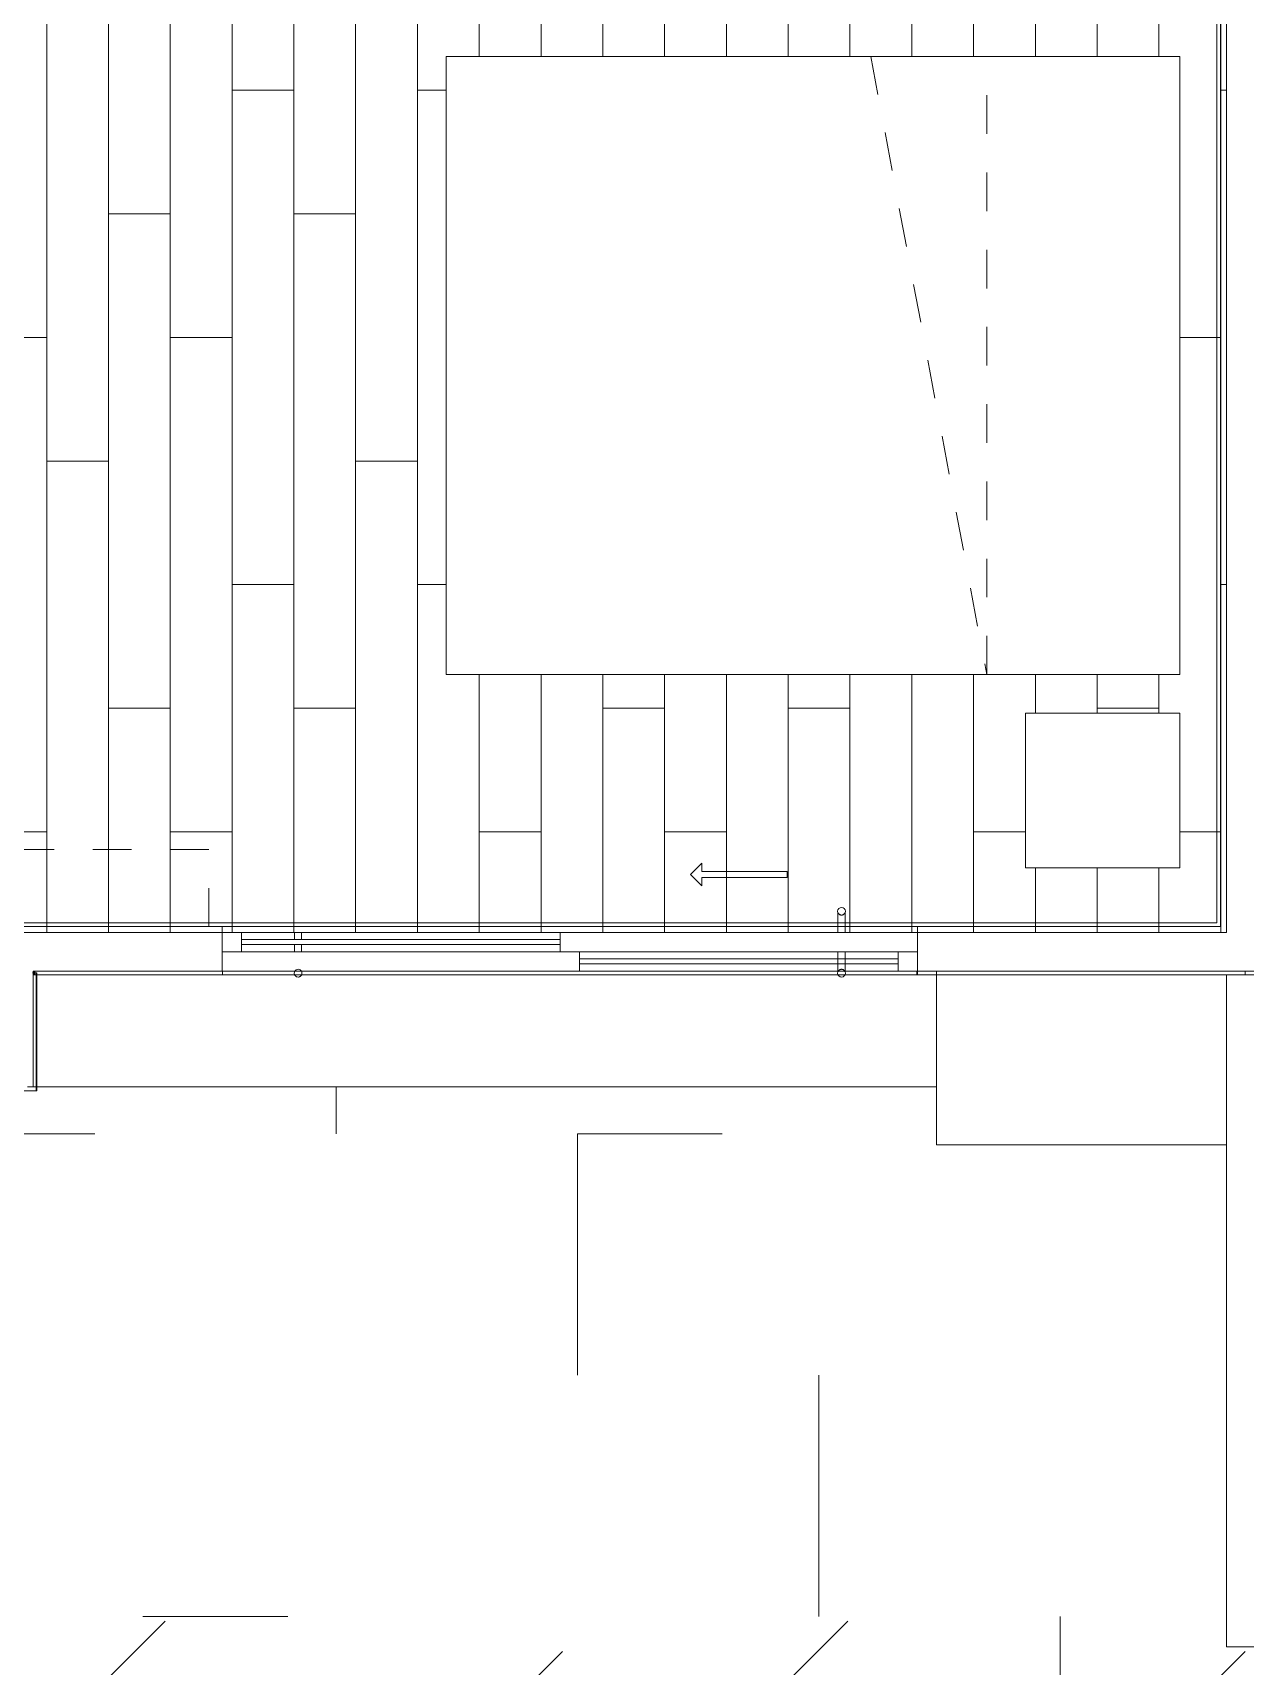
# Model space of a CAD drawing. Header units: metres. Extents: x 3856 to 4207, y -1118 to -691.
# Drawn here: x 3949.216 to 3952.356, y -982.627 to -978.398 of the extents above; entities that cross this region are included whole.
import ezdxf

# ---------------------------------------------------------------- set-up
doc = ezdxf.new("R2010")
doc.units = ezdxf.units.M
for name, pattern in [('Dash', [0.00635, 0.003175, -0.003175]), ('Derribado', [0.0048, 0.0032, -0.0016]), ('Trazo', [0.006, 0.003, -0.003])]:
    doc.linetypes.add(name, pattern=pattern)
for name, color, linetype, lineweight in [('_Hidden Lines_', 7, 'Trazo', 9), ('Casework', 7, 'Continuous', 9), ('Detail Items', 7, 'Continuous', 9), ('Doors', 7, 'Continuous', 9), ('Floors', 7, 'Continuous', 9), ('Linea de proyección', 7, 'Derribado', 9), ('Surface Pattern', 7, 'Continuous', 9), ('Walls', 7, 'Continuous', 9)]:
    doc.layers.add(name, color=color, linetype=linetype, lineweight=lineweight)
doc.layers.add('Cour_Roja_Punteada_1', color=1, linetype='Dash', lineweight=9, true_color=0xff0000)
doc.layers.add('ROA-E00-URB-A101-MASTER_PLAN cambio estaciomientos_dwg', color=7, linetype='Continuous', lineweight=9, true_color=0x767676)

# ---------------------------------------------------------------- blocks, each defined once
blk = doc.blocks.new('Cama 2D - Cama 1_60m-3763755-IMPLANTACIÓN - KIT COMERCIAL')
at = {"layer": '_Hidden Lines_'}
for p, q in [((-0.8578, -1.0866), (-0.8578, 0.5134)), ((-0.8578, 0.5134), (1.0422, 0.5134)), ((-0.0578, -1.0866), (-0.3578, 0.5134)), ((-0.3578, 0.5134), (-0.3578, -1.0866)), ((1.0422, 0.5134), (1.0422, -1.0866)), ((1.0422, -1.0866), (-0.8578, -1.0866))]:
    blk.add_line(p, q, dxfattribs=at)
at = {"layer": 'Casework'}
for p, q in [((1.0422, 0.5134), (-0.8578, 0.5134)), ((-0.8578, 0.5134), (-0.8578, -1.0866)), ((1.0422, -1.0866), (1.0422, 0.5134)), ((-0.8578, -1.0866), (1.0422, -1.0866))]:
    blk.add_line(p, q, dxfattribs=at)
blk = doc.blocks.new('Multifuncional 2D - Mesa de noche-3774347-IMPLANTACIÓN - KIT COMERCIAL')
at = {"layer": '_Hidden Lines_'}
for p, q in [((-0.8578, -1.0866), (-0.8578, -0.6866)), ((-0.8578, -0.6866), (-0.4578, -0.6866)), ((-0.4578, -0.6866), (-0.4578, -1.0866)), ((-0.4578, -1.0866), (-0.8578, -1.0866))]:
    blk.add_line(p, q, dxfattribs=at)
at = {"layer": 'Casework'}
for p, q in [((-0.4578, -0.6866), (-0.8578, -0.6866)), ((-0.8578, -0.6866), (-0.8578, -1.0866)), ((-0.4578, -1.0866), (-0.4578, -0.6866)), ((-0.8578, -1.0866), (-0.4578, -1.0866))]:
    blk.add_line(p, q, dxfattribs=at)
blk = doc.blocks.new('COUR-PUERTA-SIMPLE - P-04 90 cm x 2_10 cm-V186-IMPLANTACIÓN - KIT COMERCIAL')
at = {"layer": 'Detail Items'}
for p, q in [((0.39, -0.9), (0.39, -0.05)), ((0.39, -0.05), (0.39, -0.9)), ((0.43, -0.05), (0.43, -0.9)), ((0.43, -0.9), (0.43, -0.05)), ((0.43, -0.9), (0.39, -0.9)), ((0.39, -0.9), (0.43, -0.9))]:
    blk.add_line(p, q, dxfattribs=at)
at = {"layer": 'Doors'}
for p, q in [((-0.3327, -0.05), (-0.3327, -0.0622)), ((-0.3327, -0.0622), (-0.3327, -0.0654)), ((-0.32, -0.0622), (-0.3327, -0.0622)), ((-0.3327, -0.0622), (-0.3073, -0.0622)), ((-0.3327, -0.0622), (-0.3073, -0.0622)), ((-0.3327, -0.0654), (-0.32, -0.0654)), ((-0.32, -0.0622), (-0.2342, -0.0622)), ((-0.2342, -0.0622), (-0.32, -0.0622)), ((-0.32, -0.0654), (-0.32, -0.0622)), ((-0.32, -0.0622), (-0.32, -0.0654)), ((-0.32, -0.0654), (-0.2342, -0.0654)), ((-0.2342, -0.0654), (-0.32, -0.0654)), ((-0.3073, -0.0622), (-0.3073, -0.05)), ((-0.2342, -0.0622), (-0.2342, -0.05)), ((-0.2342, -0.05), (-0.2342, -0.0622)), ((-0.2311, -0.05), (-0.2311, -0.0623)), ((-0.2311, -0.0623), (-0.2311, -0.05))]:
    blk.add_line(p, q, dxfattribs=at)
at = {"layer": 'Doors', "flags": 128}
for points in [[(-0.2342, -0.0654), (-0.2335, -0.0653), (-0.2329, -0.0651), (-0.2323, -0.0647), (-0.2318, -0.0642), (-0.2314, -0.0636), (-0.2312, -0.063), (-0.2311, -0.0623)], [(-0.2311, -0.0623), (-0.2312, -0.063), (-0.2314, -0.0636), (-0.2318, -0.0642), (-0.2323, -0.0647), (-0.2329, -0.0651), (-0.2335, -0.0653), (-0.2342, -0.0654)]]:
    blk.add_lwpolyline(points, dxfattribs=at)
at = {"layer": 'Linea de proyección'}
blk.add_arc((0.39, -0.0791), 0.8209, 177.9834, 270, dxfattribs=at)
blk = doc.blocks.new('Puerta Ventana 2 cuerpos - Puerta Ventana 180 x 210cm-V194-IMPLANTACIÓN - KIT COMERCIAL')
at = {"layer": 'Detail Items'}
for p, q in [((-0.5625, -0.1925), (-0.3419, -0.1925)), ((-0.5625, -0.2075), (-0.5625, -0.1925)), ((-0.3419, -0.2075), (-0.5625, -0.2075)), ((-0.3419, -0.1705), (-0.3419, -0.1925)), ((-0.3124, -0.2), (-0.3419, -0.1705)), ((-0.3124, -0.2), (-0.3419, -0.2295)), ((-0.3419, -0.2295), (-0.3419, -0.2075))]:
    blk.add_line(p, q, dxfattribs=at)
at = {"layer": 'Doors'}
for p, q in [((-0.9, 0.05), (0.9, 0.05)), ((-0.7127, 0.0514), (-0.7127, 0)), ((-0.6944, 0), (-0.6944, 0.0514)), ((-0.025, 0.05), (0.9, 0.05)), ((-0.025, 0), (-0.025, 0.05)), ((0.9, 0.05), (0.9, 0)), ((-0.9, 0), (0.025, 0)), ((-0.9, -0.05), (-0.9, 0)), ((0.9, 0), (-0.025, 0)), ((0.025, 0), (0.025, -0.05)), ((-0.9, -0.05), (0.9, -0.05)), ((0.025, -0.05), (-0.9, -0.05)), ((-0.7127, -0.05), (-0.7127, -0.1008)), ((-0.6944, -0.1008), (-0.6944, -0.05))]:
    blk.add_line(p, q, dxfattribs=at)
for centre, start, end in [((-0.7035, 0.0555), 0, 180), ((-0.7035, 0.0555), 0, 180), ((-0.7035, 0.0555), 180, 360), ((-0.7035, 0.0555), 180, 0), ((-0.7035, -0.1049), 0, 180), ((-0.7035, -0.1049), 0, 180), ((-0.7035, -0.1049), 180, 360), ((-0.7035, -0.1049), 180, 0)]:
    blk.add_arc(centre, 0.01, start, end, dxfattribs=at)
for points in [[(-0.7127, 0.0514), (-0.7126, 0.0513), (-0.7125, 0.051), (-0.7123, 0.0507), (-0.7122, 0.0504), (-0.7121, 0.0503), (-0.712, 0.0501), (-0.7118, 0.0498), (-0.7115, 0.0494), (-0.7111, 0.0489), (-0.7106, 0.0484), (-0.7101, 0.0479), (-0.7096, 0.0475), (-0.709, 0.0471), (-0.7083, 0.0467), (-0.7076, 0.0463), (-0.7069, 0.046), (-0.7061, 0.0458), (-0.705, 0.0455), (-0.7038, 0.0454), (-0.7027, 0.0455), (-0.7015, 0.0456), (-0.7004, 0.0459), (-0.6994, 0.0463), (-0.6988, 0.0466), (-0.6984, 0.0469), (-0.698, 0.0471), (-0.6975, 0.0475), (-0.6969, 0.0479), (-0.6965, 0.0484), (-0.696, 0.0489), (-0.6956, 0.0494), (-0.6953, 0.0498), (-0.6951, 0.0501), (-0.695, 0.0503), (-0.6949, 0.0504), (-0.6948, 0.0507), (-0.6946, 0.051), (-0.6945, 0.0513), (-0.6944, 0.0514)], [(-0.6944, 0.0514), (-0.6945, 0.0513), (-0.6946, 0.051), (-0.6948, 0.0507), (-0.6949, 0.0504), (-0.695, 0.0503), (-0.6951, 0.0501), (-0.6953, 0.0498), (-0.6956, 0.0494), (-0.696, 0.0489), (-0.6965, 0.0484), (-0.6969, 0.0479), (-0.6975, 0.0475), (-0.6981, 0.0471), (-0.6987, 0.0467), (-0.6994, 0.0463), (-0.7002, 0.046), (-0.701, 0.0458), (-0.7021, 0.0455), (-0.7032, 0.0454), (-0.7044, 0.0455), (-0.7056, 0.0456), (-0.7066, 0.0459), (-0.7076, 0.0463), (-0.7082, 0.0466), (-0.7087, 0.0469), (-0.7091, 0.0471), (-0.7096, 0.0475), (-0.7101, 0.0479), (-0.7106, 0.0484), (-0.7111, 0.0489), (-0.7115, 0.0494), (-0.7118, 0.0498), (-0.712, 0.0501), (-0.7121, 0.0503), (-0.7122, 0.0504), (-0.7123, 0.0507), (-0.7125, 0.051), (-0.7126, 0.0513), (-0.7127, 0.0514)], [(-0.6944, -0.1008), (-0.6945, -0.1007), (-0.6946, -0.1005), (-0.6948, -0.1001), (-0.6949, -0.0999), (-0.695, -0.0997), (-0.6951, -0.0995), (-0.6953, -0.0992), (-0.6956, -0.0988), (-0.696, -0.0983), (-0.6965, -0.0979), (-0.6969, -0.0974), (-0.6975, -0.097), (-0.6981, -0.0965), (-0.6987, -0.0962), (-0.6994, -0.0958), (-0.7002, -0.0955), (-0.701, -0.0952), (-0.7021, -0.095), (-0.7032, -0.0949), (-0.7044, -0.095), (-0.7056, -0.0951), (-0.7066, -0.0954), (-0.7076, -0.0958), (-0.7082, -0.0961), (-0.7087, -0.0963), (-0.7091, -0.0966), (-0.7096, -0.097), (-0.7101, -0.0974), (-0.7106, -0.0979), (-0.7111, -0.0983), (-0.7115, -0.0988), (-0.7118, -0.0992), (-0.712, -0.0995), (-0.7121, -0.0997), (-0.7122, -0.0999), (-0.7123, -0.1001), (-0.7125, -0.1005), (-0.7126, -0.1007), (-0.7127, -0.1008)], [(-0.7127, -0.1008), (-0.7126, -0.1007), (-0.7125, -0.1005), (-0.7123, -0.1001), (-0.7122, -0.0999), (-0.7121, -0.0997), (-0.712, -0.0995), (-0.7118, -0.0992), (-0.7115, -0.0988), (-0.7111, -0.0983), (-0.7106, -0.0979), (-0.7101, -0.0974), (-0.7096, -0.097), (-0.709, -0.0965), (-0.7083, -0.0962), (-0.7076, -0.0958), (-0.7069, -0.0955), (-0.7061, -0.0952), (-0.705, -0.095), (-0.7038, -0.0949), (-0.7027, -0.095), (-0.7015, -0.0951), (-0.7004, -0.0954), (-0.6994, -0.0958), (-0.6988, -0.0961), (-0.6984, -0.0963), (-0.698, -0.0966), (-0.6975, -0.097), (-0.6969, -0.0974), (-0.6965, -0.0979), (-0.696, -0.0983), (-0.6956, -0.0988), (-0.6953, -0.0992), (-0.6951, -0.0995), (-0.695, -0.0997), (-0.6949, -0.0999), (-0.6948, -0.1001), (-0.6946, -0.1005), (-0.6945, -0.1007), (-0.6944, -0.1008)]]:
    blk.add_open_spline(points, degree=3, knots=[0, 0, 0, 0, 0.055556, 0.083333, 0.097222, 0.111111, 0.125, 0.138889, 0.166667, 0.194444, 0.222222, 0.25, 0.277778, 0.305556, 0.333333, 0.361111, 0.388889, 0.416667, 0.444444, 0.5, 0.527778, 0.555556, 0.611111, 0.638889, 0.666667, 0.680556, 0.694444, 0.722222, 0.75, 0.777778, 0.805556, 0.833333, 0.861111, 0.875, 0.888889, 0.902778, 0.916667, 0.944444, 1, 1, 1, 1], dxfattribs=at)
blk = doc.blocks.new('EDIFICIO TIPO A_rvt-6-IMPLANTACIÓN - KIT COMERCIAL')
at = {"layer": 'Surface Pattern', "true_color": 0x808080}
h = blk.add_hatch(dxfattribs=at)
h.set_pattern_fill('FP_120', color=8, style=0, pattern_type=2)
h.set_pattern_definition([(90, (1907.012, -2999.667), (-0.16, 1e-17), []), (180, (1907.012, -2999.667), (-0.32, -0.32), [0.16, -1.12]), (180, (1906.852, -2999.027), (-0.32, -0.32), [0.16, -1.12])])
h.paths.add_polyline_path([(3946.6132, -980.7273), (3946.6568, -980.7249), (3946.6568, -978.5398), (3946.6318, -978.5398), (3946.6318, -978.5248), (3946.6568, -978.5248), (3946.6568, -978.4273), (3947.2568, -978.4273), (3947.2568, -977.6373), (3946.5068, -977.6373), (3946.5068, -977.5973), (3947.2568, -977.5973), (3947.2568, -977.5273), (3943.7568, -977.5273), (3943.7568, -980.7273), (3943.9463, -980.7273)])
h.paths.add_polyline_path([(3950.5818, -980.7273), (3952.3068, -980.7273), (3952.3068, -977.5273), (3948.4568, -977.5273), (3948.4568, -977.5473), (3949.3068, -977.5473), (3949.3068, -977.5873), (3948.4568, -977.5873), (3948.4568, -978.4273), (3948.9568, -978.4273), (3948.9568, -980.7273), (3949.2801, -980.7273)])
h.paths.add_polyline_path([(3951.7862, -980.5597), (3951.7862, -980.1597), (3952.1862, -980.1597), (3952.1862, -980.5597), (3951.947, -980.5597)])
h.paths.add_polyline_path([(3951.947, -980.0597), (3950.2862, -980.0597), (3950.2862, -978.4597), (3952.1862, -978.4597), (3952.1862, -980.0597)])
h.paths.add_polyline_path([(3948.3568, -978.4273), (3948.3568, -974.6273), (3948.4568, -974.6273), (3948.4568, -974.9273), (3949.7318, -974.9273), (3949.7318, -973.6873), (3948.7818, -973.6873), (3948.7818, -973.6473), (3949.7318, -973.6423), (3949.7318, -973.6273), (3947.2568, -973.6273), (3947.2568, -973.5123), (3947.1218, -973.5123), (3947.1218, -971.7123), (3947.2568, -971.7123), (3947.2484, -969.2273), (3943.7568, -969.2273), (3943.7568, -977.4273), (3947.2568, -977.4273), (3947.2568, -976.2273), (3947.3568, -976.2273), (3947.3668, -978.4273), (3948.1568, -978.4273)])
h.paths.add_polyline_path([(3951.947, -978.3597), (3951.7862, -978.3597), (3951.7862, -977.9597), (3952.1862, -977.9597), (3952.1862, -978.3597)])
h.paths.add_polyline_path([(3949.2801, -977.4273), (3950.1576, -977.4253), (3950.1576, -975.0273), (3949.0568, -975.0273), (3949.0568, -975.1253), (3950.1568, -975.1253), (3950.1568, -975.1403), (3949.0568, -975.1403), (3949.0568, -977.4273), (3949.2576, -977.4273)])
h.paths.add_polyline_path([(3946.0068, -973.9273), (3944.4068, -973.9273), (3944.4068, -973.2273), (3946.0068, -973.2273), (3946.0068, -973.4057)])
h.paths.add_polyline_path([(3943.9463, -971.6181), (3943.8434, -971.6181), (3943.8434, -969.3034), (3945.3434, -969.3034), (3945.3434, -970.1034), (3944.6434, -970.1034), (3944.6434, -971.6181), (3944.4068, -971.6181)])
h.paths.add_polyline_path([(3945.8881, -971.1273), (3945.2881, -971.1273), (3945.2881, -970.6273), (3945.8881, -970.6273)])
at = {"layer": 'Surface Pattern', "true_color": 0xdcf1d6}
h = blk.add_hatch(dxfattribs=at)
h.set_pattern_fill('FP_101', color=254, style=0, pattern_type=2)
h.set_pattern_definition([(45, (0, 0), (-1.76776695, 0), [0.9375, -3.75]), (45, (1.25, 1.25), (-1.76776695, 0), [0.9375, -3.75]), (45, (2.5, -0.375), (-1.76776695, 0), [0.3125, -2.5]), (90, (2.5, 0.625), (-0.625, 0.625), [0.625, -2.5]), (315, (2.5, 1.25), (0, 3.5355339), [0.625, -3.75]), (0, (1.25, 1.25), (2.5, 2.5), [0.375, -1.25]), (0, (-1.875, 2.5), (2.5, 2.5), [0.375, -2.5])])
h.paths.add_polyline_path([(3963.3068, -982.6773), (3963.3068, -971.2273), (3963.4068, -971.2273), (3963.4068, -971.1273), (3961.3568, -971.1273), (3961.3568, -971.7273), (3961.5068, -971.7273), (3961.5068, -974.1273), (3961.3568, -974.1273), (3961.3568, -981.1273), (3953.1559, -981.1273), (3953.1559, -981.2773), (3952.4068, -981.2773), (3952.4068, -982.5773), (3952.3068, -982.5773), (3952.3068, -981.2773), (3951.5559, -981.2773), (3951.5559, -981.1273), (3943.3568, -981.1273), (3943.3551, -974.1273), (3943.2068, -974.1273), (3943.2068, -971.7273), (3943.3568, -971.7273), (3943.3568, -971.2273), (3941.3068, -971.2273), (3941.3068, -982.6773), (3959.9477, -982.6773)])
at = {"layer": 'Cour_Roja_Punteada_1'}
for p, q in [((3949.6718, -980.5123), (3948.9718, -980.5123)), ((3949.6718, -980.7123), (3949.6718, -980.5123)), ((3948.9718, -980.7123), (3949.6718, -980.7123))]:
    blk.add_line(p, q, dxfattribs=at)
at = {"layer": 'Floors'}
for p, q in [((3952.3068, -980.7273), (3952.3068, -977.5273)), ((3948.9568, -980.7273), (3950.5818, -980.7273)), ((3951.5068, -980.7273), (3952.3068, -980.7273)), ((3953.1559, -980.8273), (3951.5559, -980.8273)), ((3951.5559, -980.8273), (3951.5559, -981.2773)), ((3951.5559, -981.1273), (3949.2168, -981.1273)), ((3951.5559, -981.2773), (3952.3068, -981.2773))]:
    blk.add_line(p, q, dxfattribs=at)
at = {"layer": 'Walls'}
for p, q in [((3952.3068, -977.5273), (3952.3068, -980.7123)), ((3952.3068, -980.7123), (3952.3068, -977.5273)), ((3952.2818, -977.5523), (3952.2818, -980.7023)), ((3952.2818, -980.7023), (3952.2818, -977.5523)), ((3952.2918, -977.5423), (3952.2918, -980.7023)), ((3952.2918, -980.7023), (3952.2918, -977.5423)), ((3952.2918, -977.5423), (3952.2918, -980.7123)), ((3952.2918, -980.7123), (3952.2918, -977.5423)), ((3952.2818, -980.7023), (3948.9818, -980.7023)), ((3948.9818, -980.7023), (3952.2818, -980.7023)), ((3952.2918, -980.7023), (3952.2918, -980.7123)), ((3952.2918, -980.7123), (3952.2918, -980.7023)), ((3952.2918, -980.7123), (3948.9718, -980.7123)), ((3948.9718, -980.7123), (3952.2918, -980.7123)), ((3952.3068, -980.7273), (3948.9718, -980.7273)), ((3948.9718, -980.7273), (3950.5818, -980.7273)), ((3952.2918, -980.7123), (3948.9818, -980.7123)), ((3948.9818, -980.7123), (3952.2918, -980.7123)), ((3951.5068, -980.7123), (3949.7068, -980.7123)), ((3949.7068, -980.7123), (3951.5068, -980.7123)), ((3949.7068, -980.7273), (3949.7068, -980.7123)), ((3949.7068, -980.7273), (3949.7068, -980.7123)), ((3950.5818, -980.7273), (3949.7068, -980.7273)), ((3949.7068, -980.7273), (3951.5068, -980.7273)), ((3951.5068, -980.7123), (3951.5068, -980.7273)), ((3951.5068, -980.7273), (3951.5068, -980.7123)), ((3951.5068, -980.7273), (3952.3068, -980.7273)), ((3952.3068, -980.7123), (3952.3068, -980.7273)), ((3952.3068, -980.7273), (3952.3068, -980.7123)), ((3949.2168, -980.8273), (3949.2168, -981.0673)), ((3949.2168, -981.1273), (3949.2168, -980.8323)), ((3949.2168, -980.8323), (3949.2268, -980.8323)), ((3949.2268, -980.8323), (3949.2168, -980.8323)), ((3949.2218, -980.8273), (3949.7076, -980.8273)), ((3949.7068, -980.8273), (3949.2218, -980.8273)), ((3949.2218, -980.8273), (3949.2218, -980.8373)), ((3949.2218, -980.8373), (3949.2218, -980.8273)), ((3949.2268, -980.8323), (3949.2268, -981.1373)), ((3949.2268, -981.1373), (3949.2268, -980.8323)), ((3949.7076, -980.8373), (3949.7076, -980.8273)), ((3949.7076, -980.8273), (3951.5068, -980.8273)), ((3951.5068, -980.8273), (3949.7076, -980.8273)), ((3949.7076, -980.8273), (3949.7076, -980.8373)), ((3950.6318, -980.8273), (3951.5068, -980.8273)), ((3951.5068, -980.8273), (3950.6318, -980.8273)), ((3951.5559, -980.8273), (3951.5068, -980.8273)), ((3951.5068, -980.8273), (3952.3568, -980.8273)), ((3951.5068, -980.8373), (3951.5068, -980.8273)), ((3951.5068, -980.8373), (3951.5068, -980.8273)), ((3951.5068, -980.8373), (3951.5068, -980.8273)), ((3951.5068, -980.8373), (3951.5068, -980.8273)), ((3951.5068, -980.8373), (3951.5068, -980.8273)), ((3951.5068, -980.8373), (3951.5068, -980.8273)), ((3949.2218, -980.8373), (3949.7076, -980.8373)), ((3949.7076, -980.8373), (3949.2218, -980.8373)), ((3949.7076, -980.8373), (3951.5068, -980.8373)), ((3951.5068, -980.8373), (3949.7076, -980.8373)), ((3949.7076, -980.8373), (3951.5068, -980.8373)), ((3951.5068, -980.8373), (3949.7076, -980.8373)), ((3952.3568, -980.8373), (3951.5068, -980.8373)), ((3951.5068, -980.8373), (3951.5559, -980.8373)), ((3952.3068, -982.5773), (3952.3068, -980.8373)), ((3952.4068, -980.8373), (3952.3068, -980.8373)), ((3949.2168, -981.1273), (3949.2168, -981.0673)), ((3949.2168, -981.1273), (3949.2026, -981.1273)), ((3949.2026, -981.1273), (3949.2168, -981.1273)), ((3949.2168, -981.1373), (3948.3468, -981.1373)), ((3948.3468, -981.1373), (3949.2168, -981.1373)), ((3949.2268, -981.1373), (3949.2168, -981.1373)), ((3949.2168, -981.1373), (3949.2268, -981.1373)), ((3952.4068, -982.5773), (3952.3068, -982.5773))]:
    blk.add_line(p, q, dxfattribs=at)
at = {"layer": 'Walls', "lineweight": 18}
for p, q in [((3949.2251, -980.8323), (3949.2151, -980.8323)), ((3949.7059, -980.8273), (3949.2201, -980.8273)), ((3949.2201, -980.8273), (3949.2201, -980.8373)), ((3949.2251, -981.1373), (3949.2251, -980.8323)), ((3951.5051, -980.8273), (3949.7059, -980.8273)), ((3952.3551, -980.8273), (3951.5051, -980.8273)), ((3951.5051, -980.8273), (3951.5051, -980.8373)), ((3951.5051, -980.8373), (3951.5051, -980.8273)), ((3952.3551, -980.8373), (3952.3551, -980.8273)), ((3949.2201, -980.8373), (3949.7059, -980.8373)), ((3949.7059, -980.8373), (3951.5051, -980.8373)), ((3951.5051, -980.8373), (3952.3551, -980.8373)), ((3949.2151, -981.1373), (3949.2251, -981.1373))]:
    blk.add_line(p, q, dxfattribs=at)
at = {"layer": 'Casework', "lineweight": 9, "rotation": 180}
for name, p in [('Cama 2D - Cama 1_60m-3763755-IMPLANTACIÓN - KIT COMERCIAL', (3951.3285, -979.5463)), ('Multifuncional 2D - Mesa de noche-3774347-IMPLANTACIÓN - KIT COMERCIAL', (3951.3285, -981.2463))]:
    blk.add_blockref(name, p, dxfattribs=at)
at = {"layer": 'Doors', "lineweight": 9}
for name, p, rotation in [('COUR-PUERTA-SIMPLE - P-04 90 cm x 2_10 cm-V186-IMPLANTACIÓN - KIT COMERCIAL', (3948.4068, -977.9773), 89.99999999999902), ('Puerta Ventana 2 cuerpos - Puerta Ventana 180 x 210cm-V194-IMPLANTACIÓN - KIT COMERCIAL', (3950.6068, -980.7773), 180)]:
    blk.add_blockref(name, p, dxfattribs=dict(at, rotation=rotation))
blk = doc.blocks.new('ROA-E00-URB-A101-MASTER_PLAN cambio estaciomientos_dwg_Puerta Ventana 2 cuerpos - Puerta Ventana 180 x 210cm-9466554-Master Plan - Etapa 1-7986519-IMPLANTACIÓN - KIT COMERCIAL')
at = {"layer": 'Doors'}
for p, q in [((-0.85, 0), (-0.85, 0.05)), ((-0.7127, 0.05), (-0.7127, 0.0313)), ((-0.6944, 0.0313), (-0.6944, 0.05)), ((-0.7127, 0.0188), (-0.7127, 0)), ((-0.6944, 0), (-0.6944, 0.0188)), ((0.85, -0.0187), (0.025, -0.0187))]:
    blk.add_line(p, q, dxfattribs=at)
at = {"layer": 'Doors', "flags": 128}
for points in [[(-0.025, 0.0313), (-0.85, 0.0313), (-0.85, 0.0188), (-0.025, 0.0188)], [(0.85, 0), (0.85, -0.05), (0.025, -0.05)], [(0.025, -0.0312), (0.85, -0.0312), (0.85, -0.0187)], [(0.025, -0.05), (0.9, -0.05), (0.85, -0.05)]]:
    blk.add_lwpolyline(points, dxfattribs=at)
at = {"layer": 'Doors'}
for start, end in [(0, 180), (150, 180), (180, 360), (255, 345), (0, 30)]:
    blk.add_arc((-0.7035, -0.0555), 0.01, start, end, dxfattribs=at)
for points, knots in [([(-0.7127, -0.0514), (-0.7126, -0.0513), (-0.7125, -0.051), (-0.7123, -0.0507), (-0.7122, -0.0504), (-0.7121, -0.0503), (-0.7121, -0.0503)], [0, 0, 0, 0, 0.0555556, 0.0833333, 0.0972222, 0.1111111, 0.1111111, 0.1111111, 0.1111111]), ([(-0.695, -0.0503), (-0.695, -0.0503), (-0.6949, -0.0504), (-0.6948, -0.0507), (-0.6946, -0.051), (-0.6945, -0.0513), (-0.6944, -0.0514)], [0.8888889, 0.8888889, 0.8888889, 0.8888889, 0.9027778, 0.9166667, 0.9444444, 1, 1, 1, 1])]:
    blk.add_open_spline(points, degree=3, knots=knots, dxfattribs=at)
blk = doc.blocks.new('ROA-E00-URB-A101-MASTER_PLAN cambio estaciomientos_dwg_ROA-E01-ARQ-R23_rvt-6-Master Plan - Etapa 1-7986604-IMPLANTACIÓN - KIT COMERCIAL')
at = {"layer": 'Walls'}
blk.add_line((980.8273, 3949.7068), (980.8273, 3949.2168), dxfattribs=at)
at = {"layer": 'Walls', "flags": 128}
for points in [[(980.8273, 3951.5559), (980.8273, 3951.5068), (980.8373, 3951.5068), (980.8373, 3951.5559)], [(980.8373, 3949.7076), (980.8373, 3949.8967), (980.8373, 3949.7076), (980.8273, 3949.7076)], [(980.8373, 3949.2168), (980.8373, 3949.7076), (980.8273, 3949.7076)]]:
    blk.add_lwpolyline(points, dxfattribs=at)
for points in [[(980.8273, 3951.5068), (980.8373, 3951.5068)], [(980.8373, 3949.9073), (980.8373, 3951.5068)]]:
    blk.add_lwpolyline(points, close=True, dxfattribs=at)
at = {"rotation": 89.99999999999946}
blk.add_blockref('ROA-E00-URB-A101-MASTER_PLAN cambio estaciomientos_dwg_Puerta Ventana 2 cuerpos - Puerta Ventana 180 x 210cm-9466554-Master Plan - Etapa 1-7986519-IMPLANTACIÓN - KIT COMERCIAL', (980.7773, 3950.6068), dxfattribs=at)
blk = doc.blocks.new('ROA-E00-URB-A101-MASTER_PLAN cambio estaciomientos_dwg_ROA-E01-EST-R23_rvt-6-Master Plan - Etapa 1-7986868-IMPLANTACIÓN - KIT COMERCIAL')
at = {"layer": 'Walls'}
for p, q in [((980.7773, 3949.7068), (980.7273, 3949.7068)), ((980.8273, 3949.2168), (980.8273, 3949.7068))]:
    blk.add_line(p, q, dxfattribs=at)
at = {"layer": 'Walls', "flags": 128}
blk.add_lwpolyline([(980.7773, 3951.5068), (980.8273, 3951.5068), (980.8273, 3951.5559)], dxfattribs=at)
blk = doc.blocks.new('ROA-E00-URB-A101-MASTER_PLAN cambio estaciomientos_dwg-7942325-IMPLANTACIÓN - KIT COMERCIAL')
for name in ['ROA-E00-URB-A101-MASTER_PLAN cambio estaciomientos_dwg_ROA-E01-EST-R23_rvt-6-Master Plan - Etapa 1-7986868-IMPLANTACIÓN - KIT COMERCIAL', 'ROA-E00-URB-A101-MASTER_PLAN cambio estaciomientos_dwg_ROA-E01-ARQ-R23_rvt-6-Master Plan - Etapa 1-7986604-IMPLANTACIÓN - KIT COMERCIAL']:
    blk.add_blockref(name, (0, 0))

msp = doc.modelspace()

# ---------------------------------------------------------------- block references
at = {"lineweight": 5}
msp.add_blockref('EDIFICIO TIPO A_rvt-6-IMPLANTACIÓN - KIT COMERCIAL', (0, 0), dxfattribs=at)
at = {"layer": 'ROA-E00-URB-A101-MASTER_PLAN cambio estaciomientos_dwg', "color": 7, "rotation": 269.9999999999999}
msp.add_blockref('ROA-E00-URB-A101-MASTER_PLAN cambio estaciomientos_dwg-7942325-IMPLANTACIÓN - KIT COMERCIAL', (0, 0), dxfattribs=at)

doc.saveas('drawing.dxf')
